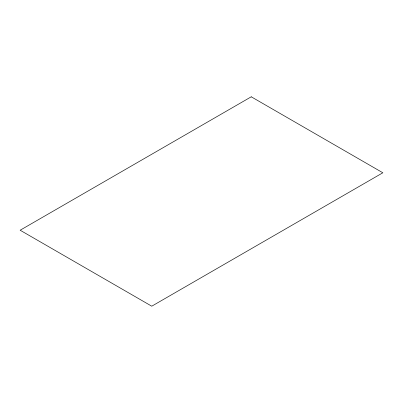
<?xml version="1.0" encoding="UTF-8"?>
<svg xmlns="http://www.w3.org/2000/svg" width="403" height="403" viewBox="0 0 403 403"><rect width="100%" height="100%" fill="white"/><g stroke="black" fill="none" stroke-linecap="round" stroke-linejoin="round"><path stroke-width="0.6" d="M251.25 96.801L20.15 230.224L151.75 306.199L382.85 172.776L251.25 96.801"/></g></svg>
